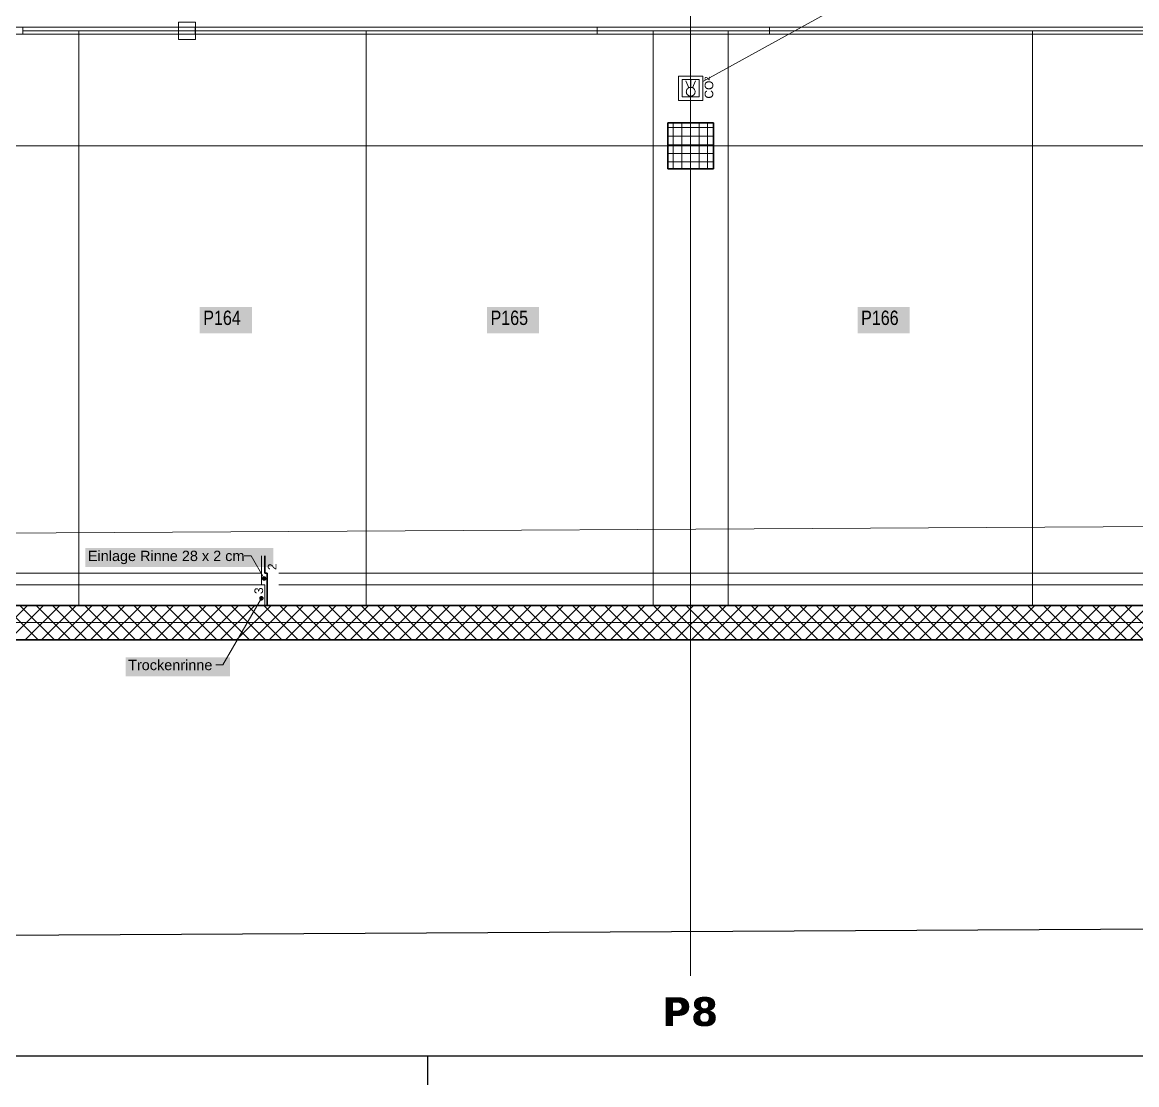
# Model space of a CAD drawing. Extents: x -1132 to 613, y -179 to 712.
# Drawn here: x -927.9 to -733.9, y -179.5 to 5.4 of the extents above; entities that cross this region are included whole.
import ezdxf
from ezdxf.lldxf.tags import DXFTag

# ---------------------------------------------------------------- set-up
doc = ezdxf.new("R2010")
doc.units = 0
doc.layers.get('0').update_dxf_attribs({"lineweight": 13})
for name, color, linetype, lineweight, true_color in [('A-DETL-____-OTLN', 5, 'Continuous', 9, 0x0000ff), ('C-PROP-LINE-OTLN', 7, '_Grundgrenze_', 25, 0x800000), ('EL01_WAN_CO-Anlage', 7, 'Continuous', 13, 0x993300), ('EL01_WAN_Leitung_HLKS', 5, 'Continuous', 13, 0x0000ff), ('EL01_WAN_Leuchten', 7, 'Continuous', 13, 0x0080ff), ('EL01_WAN_Licht', 7, 'Continuous', 13, 0x0080ff), ('S-GRID-____-IDEN', 7, 'Continuous', 9, 0x5555aa)]:
    doc.layers.add(name, color=color, linetype=linetype, lineweight=lineweight, true_color=true_color)
for name, color, linetype, lineweight in [('A-FLOR-____-OTLN', 7, 'Continuous', 9), ('A-WALL-____-MCUT', 7, 'Continuous', 35), ('A-WALL-____-PATT', 7, 'Continuous', 35), ('C-PRKG-____-IDEN', 7, 'Continuous', 5), ('C-PRKG-____-OTLN', 7, 'Continuous', 9), ('S-COLS-____-MCUT', 7, 'Continuous', 35), ('S-COLS-____-OTLN', 7, 'Continuous', 9), ('S-GRID-____-OTLN', 7, 'Continuous', 5), ('Text', 7, 'Continuous', 5)]:
    doc.layers.add(name, color=color, linetype=linetype, lineweight=lineweight)
doc.styles.get("Standard").update_dxf_attribs({"font": 'arial.ttf'})
tags = doc.linetypes.add('_Grundgrenze_', pattern=[0.45, 0.2, -0.05, 0.05, -0.05, 0.05, -0.05]).pattern_tags.tags
tags[14:15] = [DXFTag(74, 4), DXFTag(75, 0), DXFTag(340, '0'), DXFTag(46, 1.0), DXFTag(50, 0.0), DXFTag(44, 0.0), DXFTag(45, 0.0)]
tags[12:13] = [DXFTag(74, 4), DXFTag(75, 0), DXFTag(340, '0'), DXFTag(46, 1.0), DXFTag(50, 0.0), DXFTag(44, 0.0), DXFTag(45, 0.0)]
tags[10:11] = [DXFTag(74, 4), DXFTag(75, 0), DXFTag(340, '0'), DXFTag(46, 1.0), DXFTag(50, 0.0), DXFTag(44, 0.0), DXFTag(45, 0.0)]
tags[8:9] = [DXFTag(74, 4), DXFTag(75, 0), DXFTag(340, '0'), DXFTag(46, 1.0), DXFTag(50, 0.0), DXFTag(44, 0.0), DXFTag(45, 0.0)]
tags[6:7] = [DXFTag(74, 4), DXFTag(75, 0), DXFTag(340, '0'), DXFTag(46, 1.0), DXFTag(50, 0.0), DXFTag(44, 0.0), DXFTag(45, 0.0)]
tags[4:5] = [DXFTag(74, 4), DXFTag(75, 0), DXFTag(340, '0'), DXFTag(46, 1.0), DXFTag(50, 0.0), DXFTag(44, 0.0), DXFTag(45, 0.0)]
tags = doc.linetypes.add('_Rasterlinie_', pattern=[0.375, 0.2, -0.05, 0.075, -0.05]).pattern_tags.tags
tags[10:11] = [DXFTag(74, 4), DXFTag(75, 0), DXFTag(340, '0'), DXFTag(46, 1.0), DXFTag(50, 0.0), DXFTag(44, 0.0), DXFTag(45, 0.0)]
tags[8:9] = [DXFTag(74, 4), DXFTag(75, 0), DXFTag(340, '0'), DXFTag(46, 1.0), DXFTag(50, 0.0), DXFTag(44, 0.0), DXFTag(45, 0.0)]
tags[6:7] = [DXFTag(74, 4), DXFTag(75, 0), DXFTag(340, '0'), DXFTag(46, 1.0), DXFTag(50, 0.0), DXFTag(44, 0.0), DXFTag(45, 0.0)]
tags[4:5] = [DXFTag(74, 4), DXFTag(75, 0), DXFTag(340, '0'), DXFTag(46, 1.0), DXFTag(50, 0.0), DXFTag(44, 0.0), DXFTag(45, 0.0)]
tags = doc.linetypes.add('_Strichliert - Fein_', pattern=[0.15, 0.1, -0.05]).pattern_tags.tags
tags[6:7] = [DXFTag(74, 4), DXFTag(75, 0), DXFTag(340, '0'), DXFTag(46, 1.0), DXFTag(50, 0.0), DXFTag(44, 0.0), DXFTag(45, 0.0)]
tags[4:5] = [DXFTag(74, 4), DXFTag(75, 0), DXFTag(340, '0'), DXFTag(46, 1.0), DXFTag(50, 0.0), DXFTag(44, 0.0), DXFTag(45, 0.0)]
tags = doc.linetypes.add('Gestrichelt', pattern=[0.1, 0.05, -0.05]).pattern_tags.tags
tags[6:7] = [DXFTag(74, 4), DXFTag(75, 0), DXFTag(340, '0'), DXFTag(46, 1.0), DXFTag(50, 0.0), DXFTag(44, 0.0), DXFTag(45, 0.0)]
tags[4:5] = [DXFTag(74, 4), DXFTag(75, 0), DXFTag(340, '0'), DXFTag(46, 1.0), DXFTag(50, 0.0), DXFTag(44, 0.0), DXFTag(45, 0.0)]

# ---------------------------------------------------------------- blocks, each defined once
blk = doc.blocks.new('Referenz-A0UJ359BXE', base_point=(-1140.16, -173.77))
at = {"layer": 'A-DETL-____-OTLN', "color": 0, "linetype": '_Strichliert - Fein_', "ltscale": 0.13}
blk.add_line((-994.71, -83.8), (174.71, -77.24), dxfattribs=at)
at = {"layer": 'A-DETL-____-OTLN', "color": 0, "linetype": 'Continuous', "ltscale": 0.13}
for p, q in [((-886.29, -87.44), (-886.29, -92.45)), ((-886.29, -92.45), (-885.69, -92.45)), ((-885.69, -92.45), (-885.69, -96.04))]:
    blk.add_line(p, q, dxfattribs=at)
at = {"layer": 'A-DETL-____-OTLN', "color": 0, "linetype": 'Continuous', "lineweight": 35, "ltscale": 0.35}
for p, q in [((-885.69, -87.44), (-885.69, -90.44)), ((-885.69, -90.44), (-885.29, -90.44)), ((-885.29, -90.44), (-885.29, -96.04)), ((-885.69, -96.04), (-883.29, -96.04))]:
    blk.add_line(p, q, dxfattribs=at)
at = {"layer": 'A-DETL-____-OTLN', "color": 0, "linetype": 'Gestrichelt', "ltscale": 0.13}
for p, q in [((-886.29, -90.44), (-1023.41, -90.44)), ((166.91, -90.44), (-883.29, -90.44))]:
    blk.add_line(p, q, dxfattribs=at)
at = {"layer": 'A-FLOR-____-OTLN', "color": 0, "linetype": 'Continuous', "ltscale": 0.13}
for p, q in [((-1022.85, -92.45), (-886.29, -92.45)), ((-883.29, -92.45), (54.91, -92.45))]:
    blk.add_line(p, q, dxfattribs=at)
at = {"layer": 'A-WALL-____-MCUT', "color": 0, "linetype": 'Continuous', "ltscale": 0.35}
for p, q in [((-885.69, -96.04), (-1022.85, -96.04)), ((166.91, -96.04), (-883.29, -96.04)), ((-1028.29, -102.04), (174.71, -102.04))]:
    blk.add_line(p, q, dxfattribs=at)
at = {"layer": 'A-WALL-____-PATT', "color": 0, "linetype": 'Continuous', "lineweight": 9, "ltscale": 0.13}
for p, q in [((-933.05, -102.04), (-927.05, -96.04)), ((-925.17, -102.04), (-931.17, -96.04)), ((-930.23, -102.04), (-924.23, -96.04)), ((-922.34, -102.04), (-928.34, -96.04)), ((-927.4, -102.04), (-921.4, -96.04)), ((-919.51, -102.04), (-925.51, -96.04)), ((-924.57, -102.04), (-918.57, -96.04)), ((-916.68, -102.04), (-922.68, -96.04)), ((-921.74, -102.04), (-915.74, -96.04)), ((-913.85, -102.04), (-919.85, -96.04)), ((-918.91, -102.04), (-912.91, -96.04)), ((-911.02, -102.04), (-917.02, -96.04)), ((-916.08, -102.04), (-910.08, -96.04)), ((-908.2, -102.04), (-914.2, -96.04)), ((-913.25, -102.04), (-907.25, -96.04)), ((-905.37, -102.04), (-911.37, -96.04)), ((-910.43, -102.04), (-904.43, -96.04)), ((-902.54, -102.04), (-908.54, -96.04)), ((-907.6, -102.04), (-901.6, -96.04)), ((-899.71, -102.04), (-905.71, -96.04)), ((-904.77, -102.04), (-898.77, -96.04)), ((-896.88, -102.04), (-902.88, -96.04)), ((-901.94, -102.04), (-895.94, -96.04)), ((-894.05, -102.04), (-900.05, -96.04)), ((-899.11, -102.04), (-893.11, -96.04)), ((-891.22, -102.04), (-897.22, -96.04)), ((-896.28, -102.04), (-890.28, -96.04)), ((-888.4, -102.04), (-894.4, -96.04)), ((-893.46, -102.04), (-887.46, -96.04)), ((-885.57, -102.04), (-891.57, -96.04)), ((-890.63, -102.04), (-884.63, -96.04)), ((-882.74, -102.04), (-888.74, -96.04)), ((-887.8, -102.04), (-881.8, -96.04)), ((-879.91, -102.04), (-885.91, -96.04)), ((-884.97, -102.04), (-878.97, -96.04)), ((-877.08, -102.04), (-883.08, -96.04)), ((-882.14, -102.04), (-876.14, -96.04)), ((-874.25, -102.04), (-880.25, -96.04)), ((-879.31, -102.04), (-873.31, -96.04)), ((-871.43, -102.04), (-877.43, -96.04)), ((-876.48, -102.04), (-870.48, -96.04)), ((-868.6, -102.04), (-874.6, -96.04)), ((-873.66, -102.04), (-867.66, -96.04)), ((-865.77, -102.04), (-871.77, -96.04)), ((-870.83, -102.04), (-864.83, -96.04)), ((-862.94, -102.04), (-868.94, -96.04)), ((-868, -102.04), (-862, -96.04)), ((-860.11, -102.04), (-866.11, -96.04)), ((-865.17, -102.04), (-859.17, -96.04)), ((-857.28, -102.04), (-863.28, -96.04)), ((-862.34, -102.04), (-856.34, -96.04)), ((-854.46, -102.04), (-860.46, -96.04)), ((-859.51, -102.04), (-853.51, -96.04)), ((-851.63, -102.04), (-857.63, -96.04)), ((-856.69, -102.04), (-850.69, -96.04)), ((-848.8, -102.04), (-854.8, -96.04)), ((-853.86, -102.04), (-847.86, -96.04)), ((-845.97, -102.04), (-851.97, -96.04)), ((-851.03, -102.04), (-845.03, -96.04)), ((-843.14, -102.04), (-849.14, -96.04)), ((-848.2, -102.04), (-842.2, -96.04)), ((-840.31, -102.04), (-846.31, -96.04)), ((-845.37, -102.04), (-839.37, -96.04)), ((-837.48, -102.04), (-843.48, -96.04)), ((-842.54, -102.04), (-836.54, -96.04)), ((-834.66, -102.04), (-840.66, -96.04)), ((-839.72, -102.04), (-833.72, -96.04)), ((-831.83, -102.04), (-837.83, -96.04)), ((-836.89, -102.04), (-830.89, -96.04)), ((-829, -102.04), (-835, -96.04)), ((-834.06, -102.04), (-828.06, -96.04)), ((-826.17, -102.04), (-832.17, -96.04)), ((-831.23, -102.04), (-825.23, -96.04)), ((-823.34, -102.04), (-829.34, -96.04)), ((-828.4, -102.04), (-822.4, -96.04)), ((-820.51, -102.04), (-826.51, -96.04)), ((-825.57, -102.04), (-819.57, -96.04)), ((-817.69, -102.04), (-823.69, -96.04)), ((-822.74, -102.04), (-816.74, -96.04)), ((-814.86, -102.04), (-820.86, -96.04)), ((-819.92, -102.04), (-813.92, -96.04)), ((-812.03, -102.04), (-818.03, -96.04)), ((-817.09, -102.04), (-811.09, -96.04)), ((-809.2, -102.04), (-815.2, -96.04)), ((-814.26, -102.04), (-808.26, -96.04)), ((-806.37, -102.04), (-812.37, -96.04)), ((-811.43, -102.04), (-805.43, -96.04)), ((-803.54, -102.04), (-809.54, -96.04)), ((-808.6, -102.04), (-802.6, -96.04)), ((-800.71, -102.04), (-806.71, -96.04)), ((-805.77, -102.04), (-799.77, -96.04)), ((-797.89, -102.04), (-803.89, -96.04)), ((-802.95, -102.04), (-796.95, -96.04)), ((-795.06, -102.04), (-801.06, -96.04)), ((-800.12, -102.04), (-794.12, -96.04)), ((-792.23, -102.04), (-798.23, -96.04)), ((-797.29, -102.04), (-791.29, -96.04)), ((-789.4, -102.04), (-795.4, -96.04)), ((-794.46, -102.04), (-788.46, -96.04)), ((-786.57, -102.04), (-792.57, -96.04)), ((-791.63, -102.04), (-785.63, -96.04)), ((-783.74, -102.04), (-789.74, -96.04)), ((-788.8, -102.04), (-782.8, -96.04)), ((-780.92, -102.04), (-786.92, -96.04)), ((-785.98, -102.04), (-779.98, -96.04)), ((-778.09, -102.04), (-784.09, -96.04)), ((-783.15, -102.04), (-777.15, -96.04)), ((-775.26, -102.04), (-781.26, -96.04)), ((-780.32, -102.04), (-774.32, -96.04)), ((-772.43, -102.04), (-778.43, -96.04)), ((-777.49, -102.04), (-771.49, -96.04)), ((-769.6, -102.04), (-775.6, -96.04)), ((-774.66, -102.04), (-768.66, -96.04)), ((-766.77, -102.04), (-772.77, -96.04)), ((-771.83, -102.04), (-765.83, -96.04)), ((-763.95, -102.04), (-769.95, -96.04)), ((-769, -102.04), (-763, -96.04)), ((-761.12, -102.04), (-767.12, -96.04)), ((-766.18, -102.04), (-760.18, -96.04)), ((-758.29, -102.04), (-764.29, -96.04)), ((-763.35, -102.04), (-757.35, -96.04)), ((-755.46, -102.04), (-761.46, -96.04)), ((-760.52, -102.04), (-754.52, -96.04)), ((-752.63, -102.04), (-758.63, -96.04)), ((-757.69, -102.04), (-751.69, -96.04)), ((-749.8, -102.04), (-755.8, -96.04)), ((-754.86, -102.04), (-748.86, -96.04)), ((-746.97, -102.04), (-752.97, -96.04)), ((-752.03, -102.04), (-746.03, -96.04)), ((-744.15, -102.04), (-750.15, -96.04)), ((-749.21, -102.04), (-743.21, -96.04)), ((-741.32, -102.04), (-747.32, -96.04)), ((-746.38, -102.04), (-740.38, -96.04)), ((-738.49, -102.04), (-744.49, -96.04)), ((-743.55, -102.04), (-737.55, -96.04)), ((-735.66, -102.04), (-741.66, -96.04)), ((-740.72, -102.04), (-734.72, -96.04)), ((-732.83, -102.04), (-738.83, -96.04)), ((-737.89, -102.04), (-731.89, -96.04)), ((-730, -102.04), (-736, -96.04)), ((-735.06, -102.04), (-729.06, -96.04))]:
    blk.add_line(p, q, dxfattribs=at)
at = {"layer": 'C-PRKG-____-IDEN', "color": 7, "linetype": 'Continuous', "ltscale": 0.13, "true_color": 0xffffff}
for points in [[(-897.04, -48.71), (-887.97, -48.71), (-897.04, -44.11)], [(-887.97, -48.71), (-897.04, -44.11), (-887.97, -44.11)], [(-847.04, -48.71), (-837.97, -48.71), (-847.04, -44.11)], [(-837.97, -48.71), (-847.04, -44.11), (-837.97, -44.11)], [(-782.54, -48.71), (-773.47, -48.71), (-782.54, -44.11)], [(-773.47, -48.71), (-782.54, -44.11), (-773.47, -44.11)]]:
    blk.add_solid(points, dxfattribs=at)
at = {"layer": 'C-PRKG-____-OTLN', "color": 0, "linetype": 'Continuous', "ltscale": 0.13}
for p, q in [((-868.09, 3.94), (-918.09, 3.94)), ((-918.09, -96.04), (-918.09, 3.94)), ((-868.09, 3.94), (-918.09, 3.94)), ((-918.09, 3.94), (-918.09, -96.04)), ((-918.09, -96.04), (-918.09, 3.94)), ((-918.09, 3.94), (-868.09, 3.94)), ((-918.09, 3.94), (-918.09, 3.94)), ((-818.09, 3.94), (-868.09, 3.94)), ((-868.09, -96.04), (-868.09, 3.94)), ((-818.09, 3.94), (-868.09, 3.94)), ((-868.09, 3.94), (-868.09, -96.04)), ((-868.09, -96.04), (-868.09, 3.94)), ((-868.09, 3.94), (-818.09, 3.94)), ((-868.09, 3.94), (-868.09, 3.94)), ((-868.09, -96.04), (-868.09, 3.94)), ((-868.09, -96.04), (-868.09, 3.94)), ((-868.09, 3.94), (-868.09, -96.04)), ((-868.09, 3.94), (-868.09, 3.94)), ((-818.09, -96.04), (-818.09, 3.94)), ((-818.09, -96.04), (-818.09, 3.94)), ((-818.09, 3.94), (-818.09, -96.04)), ((-818.09, 3.94), (-818.09, 3.94)), ((-752.09, 3.94), (-805.09, 3.94)), ((-805.09, -96.04), (-805.09, 3.94)), ((-752.09, 3.94), (-805.09, 3.94)), ((-805.09, 3.94), (-805.09, -96.04)), ((-805.09, -96.04), (-805.09, 3.94)), ((-805.09, 3.94), (-752.09, 3.94)), ((-805.09, 3.94), (-805.09, 3.94)), ((-699.09, 3.94), (-752.09, 3.94)), ((-752.09, -96.04), (-752.09, 3.94)), ((-699.09, 3.94), (-752.09, 3.94)), ((-752.09, 3.94), (-752.09, -96.04)), ((-752.09, -96.04), (-752.09, 3.94)), ((-752.09, 3.94), (-699.09, 3.94)), ((-752.09, 3.94), (-752.09, 3.94)), ((-752.09, -96.04), (-752.09, 3.94)), ((-752.09, -96.04), (-752.09, 3.94)), ((-752.09, 3.94), (-752.09, -96.04)), ((-752.09, 3.94), (-752.09, 3.94)), ((-805.09, -96.04), (-805.09, -96.04)), ((-752.09, -96.04), (-752.09, -96.04)), ((-752.09, -96.04), (-752.09, -96.04))]:
    blk.add_line(p, q, dxfattribs=at)
at = {"layer": 'C-PROP-LINE-OTLN', "color": 0, "linetype": '_Grundgrenze_', "lineweight": -2, "ltscale": 0.25}
blk.add_line((-1058.05, -154.16), (174.71, -147.24), dxfattribs=at)
at = {"layer": 'S-COLS-____-MCUT', "color": 0, "linetype": 'Continuous', "ltscale": 0.35}
for p, q in [((-807.59, -12.04), (-815.59, -12.04)), ((-815.59, -12.04), (-815.59, -20.04)), ((-807.59, -20.04), (-807.59, -12.04)), ((-815.59, -20.04), (-807.59, -20.04))]:
    blk.add_line(p, q, dxfattribs=at)
at = {"layer": 'S-COLS-____-OTLN', "color": 0, "linetype": 'Continuous', "ltscale": 0.13}
for p, q in [((-815.59, -12.87), (-807.59, -12.87)), ((-814.63, -20.04), (-814.63, -12.04)), ((-813.13, -20.04), (-813.13, -12.04)), ((-811.63, -20.04), (-811.63, -12.04)), ((-810.13, -20.04), (-810.13, -12.04)), ((-808.63, -20.04), (-808.63, -12.04)), ((-815.59, -14.37), (-807.59, -14.37)), ((-815.59, -15.87), (-807.59, -15.87)), ((-815.59, -17.37), (-807.59, -17.37)), ((-815.59, -18.87), (-807.59, -18.87))]:
    blk.add_line(p, q, dxfattribs=at)
at = {"layer": 'S-GRID-____-OTLN', "color": 0, "linetype": '_Rasterlinie_', "ltscale": 0.13}
for p, q in [((-811.59, -160.53), (-811.59, 15.25)), ((-1093.73, -16.04), (174.71, -16.04)), ((-1093.73, -99.04), (174.71, -99.04))]:
    blk.add_line(p, q, dxfattribs=at)
at = {"layer": 'Text', "color": 0, "linetype": 'Continuous', "ltscale": 0.13}
for p, q in [((-888.72, -87.43), (-889.28, -87.43)), ((-888.1, -87.43), (-888.72, -87.43)), ((-885.83, -91.37), (-888.1, -87.43)), ((-886.04, -91.16), (-886.06, -91.19)), ((-886.01, -91.14), (-886.04, -91.16)), ((-885.98, -91.11), (-886.01, -91.14)), ((-885.94, -91.1), (-885.98, -91.11)), ((-885.9, -91.09), (-885.94, -91.1)), ((-885.87, -91.08), (-885.9, -91.09)), ((-885.83, -91.07), (-885.87, -91.08)), ((-885.79, -91.08), (-885.83, -91.07)), ((-885.75, -91.09), (-885.79, -91.08)), ((-885.71, -91.1), (-885.75, -91.09)), ((-885.68, -91.11), (-885.71, -91.1)), ((-885.64, -91.14), (-885.68, -91.11)), ((-885.61, -91.16), (-885.64, -91.14)), ((-885.59, -91.19), (-885.61, -91.16)), ((-886.12, -91.34), (-886.13, -91.37)), ((-886.13, -91.37), (-886.12, -91.41)), ((-886.1, -91.26), (-886.12, -91.3)), ((-886.12, -91.3), (-886.12, -91.34)), ((-886.12, -91.41), (-886.12, -91.45)), ((-886.12, -91.45), (-886.1, -91.49)), ((-886.09, -91.22), (-886.1, -91.26)), ((-886.1, -91.49), (-886.09, -91.52)), ((-886.06, -91.19), (-886.09, -91.22)), ((-886.09, -91.52), (-886.06, -91.56)), ((-886.06, -91.56), (-886.04, -91.59)), ((-886.04, -91.59), (-886.01, -91.61)), ((-886.01, -91.61), (-885.98, -91.63)), ((-885.98, -91.63), (-885.94, -91.65)), ((-885.94, -91.65), (-885.9, -91.66)), ((-885.9, -91.66), (-885.87, -91.67)), ((-885.87, -91.67), (-885.83, -91.67)), ((-885.83, -91.67), (-885.79, -91.67)), ((-885.79, -91.67), (-885.75, -91.66)), ((-885.75, -91.66), (-885.71, -91.65)), ((-885.71, -91.65), (-885.68, -91.63)), ((-885.68, -91.63), (-885.64, -91.61)), ((-885.64, -91.61), (-885.61, -91.59)), ((-885.61, -91.59), (-885.59, -91.56)), ((-885.57, -91.22), (-885.59, -91.19)), ((-885.59, -91.56), (-885.57, -91.52)), ((-885.55, -91.26), (-885.57, -91.22)), ((-885.57, -91.52), (-885.55, -91.49)), ((-885.54, -91.3), (-885.55, -91.26)), ((-885.55, -91.49), (-885.54, -91.45)), ((-885.53, -91.34), (-885.54, -91.3)), ((-885.54, -91.45), (-885.53, -91.41)), ((-885.53, -91.37), (-885.53, -91.34)), ((-885.53, -91.41), (-885.53, -91.37)), ((-886.31, -94.81), (-893.03, -106.42)), ((-886.6, -94.73), (-886.61, -94.77)), ((-886.61, -94.77), (-886.61, -94.81)), ((-886.61, -94.81), (-886.61, -94.85)), ((-886.61, -94.85), (-886.6, -94.89)), ((-886.59, -94.69), (-886.6, -94.73)), ((-886.6, -94.89), (-886.59, -94.92)), ((-886.57, -94.66), (-886.59, -94.69)), ((-886.59, -94.92), (-886.57, -94.96)), ((-886.55, -94.63), (-886.57, -94.66)), ((-886.57, -94.96), (-886.55, -94.99)), ((-886.52, -94.6), (-886.55, -94.63)), ((-886.55, -94.99), (-886.52, -95.02)), ((-886.49, -94.57), (-886.52, -94.6)), ((-886.52, -95.02), (-886.49, -95.05)), ((-886.46, -94.55), (-886.49, -94.57)), ((-886.49, -95.05), (-886.46, -95.07)), ((-886.43, -94.53), (-886.46, -94.55)), ((-886.39, -94.52), (-886.43, -94.53)), ((-886.35, -94.51), (-886.39, -94.52)), ((-886.31, -94.51), (-886.35, -94.51)), ((-886.27, -94.51), (-886.31, -94.51)), ((-886.23, -94.52), (-886.27, -94.51)), ((-886.2, -94.53), (-886.23, -94.52)), ((-886.16, -94.55), (-886.2, -94.53)), ((-886.13, -94.57), (-886.16, -94.55)), ((-886.16, -95.07), (-886.13, -95.05)), ((-886.1, -94.6), (-886.13, -94.57)), ((-886.13, -95.05), (-886.1, -95.02)), ((-886.07, -94.63), (-886.1, -94.6)), ((-886.1, -95.02), (-886.07, -94.99)), ((-886.05, -94.66), (-886.07, -94.63)), ((-886.07, -94.99), (-886.05, -94.96)), ((-886.03, -94.69), (-886.05, -94.66)), ((-886.05, -94.96), (-886.03, -94.92)), ((-886.02, -94.73), (-886.03, -94.69)), ((-886.03, -94.92), (-886.02, -94.89)), ((-886.01, -94.77), (-886.02, -94.73)), ((-886.02, -94.89), (-886.01, -94.85)), ((-886.01, -94.81), (-886.01, -94.77)), ((-886.01, -94.85), (-886.01, -94.81)), ((-886.46, -95.07), (-886.43, -95.09)), ((-886.43, -95.09), (-886.39, -95.1)), ((-886.39, -95.1), (-886.35, -95.11)), ((-886.35, -95.11), (-886.31, -95.11)), ((-886.31, -95.11), (-886.27, -95.11)), ((-886.27, -95.11), (-886.23, -95.1)), ((-886.23, -95.1), (-886.2, -95.09)), ((-886.2, -95.09), (-886.16, -95.07)), ((-893.03, -106.42), (-894.25, -106.42))]:
    blk.add_line(p, q, dxfattribs=at)
at = {"layer": 'Text', "color": 7, "linetype": 'Continuous', "ltscale": 0.13, "true_color": 0xffffff}
for points in [[(-884.23, -89.39), (-916.96, -89.39), (-884.23, -86.08)], [(-916.96, -89.39), (-884.23, -86.08), (-916.96, -86.08)], [(-884.23, -86.08), (-916.96, -86.08), (-884.23, -86.08)], [(-916.96, -89.39), (-884.23, -89.39), (-916.96, -89.39)], [(-891.75, -108.38), (-909.96, -108.38), (-891.75, -105.07)], [(-909.96, -108.38), (-891.75, -105.07), (-909.96, -105.07)], [(-891.75, -105.07), (-909.96, -105.07), (-891.75, -105.07)], [(-909.96, -108.38), (-891.75, -108.38), (-909.96, -108.38)]]:
    blk.add_solid(points, dxfattribs=at)
at = {"layer": 'Text', "color": 0, "linetype": 'Continuous', "ltscale": 0.13}
for points in [[(-886.04, -91.2), (-886.07, -91.2), (-886.04, -91.16)], [(-886, -91.16), (-886.04, -91.16), (-886, -91.13)], [(-886, -91.59), (-886.04, -91.59), (-886.04, -91.16)], [(-886, -91.62), (-886, -91.16), (-886.04, -91.16)], [(-885.96, -91.13), (-886, -91.13), (-885.96, -91.11)], [(-885.96, -91.62), (-886, -91.62), (-886, -91.13)], [(-885.96, -91.64), (-885.96, -91.13), (-886, -91.13)], [(-885.92, -91.11), (-885.96, -91.11), (-885.92, -91.09)], [(-885.92, -91.64), (-885.96, -91.64), (-885.96, -91.11)], [(-885.92, -91.66), (-885.92, -91.11), (-885.96, -91.11)], [(-885.87, -91.09), (-885.92, -91.09), (-885.87, -91.08)], [(-885.87, -91.66), (-885.92, -91.66), (-885.92, -91.09)], [(-885.87, -91.67), (-885.87, -91.09), (-885.92, -91.09)], [(-885.83, -91.08), (-885.87, -91.08), (-885.83, -91.07)], [(-885.83, -91.67), (-885.87, -91.67), (-885.87, -91.08)], [(-885.83, -91.67), (-885.83, -91.08), (-885.87, -91.08)], [(-885.78, -91.67), (-885.83, -91.67), (-885.83, -91.07)], [(-885.78, -91.08), (-885.83, -91.08), (-885.83, -91.07)], [(-885.78, -91.67), (-885.78, -91.08), (-885.83, -91.08)], [(-885.73, -91.66), (-885.78, -91.66), (-885.78, -91.08)], [(-885.73, -91.09), (-885.78, -91.09), (-885.78, -91.08)], [(-885.73, -91.66), (-885.73, -91.09), (-885.78, -91.09)], [(-885.69, -91.64), (-885.73, -91.64), (-885.73, -91.09)], [(-885.69, -91.11), (-885.73, -91.11), (-885.73, -91.09)], [(-885.69, -91.64), (-885.69, -91.11), (-885.73, -91.11)], [(-885.65, -91.62), (-885.69, -91.62), (-885.69, -91.11)], [(-885.65, -91.13), (-885.69, -91.13), (-885.69, -91.11)], [(-885.65, -91.62), (-885.65, -91.13), (-885.69, -91.13)], [(-885.61, -91.59), (-885.65, -91.59), (-885.65, -91.13)], [(-885.61, -91.16), (-885.65, -91.16), (-885.65, -91.13)], [(-885.61, -91.59), (-885.61, -91.16), (-885.65, -91.16)], [(-885.58, -91.55), (-885.61, -91.55), (-885.61, -91.16)], [(-885.58, -91.2), (-885.61, -91.2), (-885.61, -91.16)], [(-886.12, -91.37), (-886.13, -91.37), (-886.12, -91.33)], [(-886.12, -91.42), (-886.12, -91.37), (-886.13, -91.37)], [(-886.11, -91.33), (-886.12, -91.33), (-886.11, -91.28)], [(-886.11, -91.42), (-886.12, -91.42), (-886.12, -91.33)], [(-886.11, -91.47), (-886.11, -91.33), (-886.12, -91.33)], [(-886.11, -91.47), (-886.11, -91.42), (-886.12, -91.42)], [(-886.09, -91.28), (-886.11, -91.28), (-886.09, -91.24)], [(-886.1, -91.47), (-886.11, -91.47), (-886.11, -91.28)], [(-886.09, -91.51), (-886.09, -91.28), (-886.11, -91.28)], [(-886.09, -91.51), (-886.1, -91.47), (-886.11, -91.47)], [(-886.07, -91.24), (-886.09, -91.24), (-886.07, -91.2)], [(-886.07, -91.51), (-886.09, -91.51), (-886.09, -91.24)], [(-886.07, -91.55), (-886.07, -91.24), (-886.09, -91.24)], [(-886.07, -91.55), (-886.07, -91.51), (-886.09, -91.51)], [(-886.04, -91.55), (-886.07, -91.55), (-886.07, -91.2)], [(-886.04, -91.59), (-886.04, -91.2), (-886.07, -91.2)], [(-886.04, -91.59), (-886.04, -91.55), (-886.07, -91.55)], [(-886, -91.62), (-886, -91.59), (-886.04, -91.59)], [(-885.96, -91.64), (-885.96, -91.62), (-886, -91.62)], [(-885.92, -91.66), (-885.92, -91.64), (-885.96, -91.64)], [(-885.87, -91.67), (-885.87, -91.66), (-885.92, -91.66)], [(-885.83, -91.67), (-885.83, -91.67), (-885.87, -91.67)], [(-885.83, -91.67), (-885.78, -91.67), (-885.83, -91.67)], [(-885.78, -91.67), (-885.73, -91.66), (-885.78, -91.66)], [(-885.73, -91.66), (-885.69, -91.64), (-885.73, -91.64)], [(-885.69, -91.64), (-885.65, -91.62), (-885.69, -91.62)], [(-885.65, -91.62), (-885.61, -91.59), (-885.65, -91.59)], [(-885.58, -91.55), (-885.58, -91.2), (-885.61, -91.2)], [(-885.61, -91.59), (-885.58, -91.55), (-885.61, -91.55)], [(-885.56, -91.51), (-885.58, -91.51), (-885.58, -91.2)], [(-885.56, -91.24), (-885.58, -91.24), (-885.58, -91.2)], [(-885.56, -91.51), (-885.56, -91.24), (-885.58, -91.24)], [(-885.58, -91.55), (-885.56, -91.51), (-885.58, -91.51)], [(-885.54, -91.47), (-885.56, -91.47), (-885.56, -91.24)], [(-885.54, -91.28), (-885.56, -91.28), (-885.56, -91.24)], [(-885.54, -91.47), (-885.54, -91.28), (-885.56, -91.28)], [(-885.56, -91.51), (-885.54, -91.47), (-885.56, -91.47)], [(-885.53, -91.42), (-885.54, -91.42), (-885.54, -91.28)], [(-885.53, -91.33), (-885.54, -91.33), (-885.54, -91.28)], [(-885.53, -91.42), (-885.53, -91.33), (-885.54, -91.33)], [(-885.54, -91.47), (-885.53, -91.42), (-885.54, -91.42)], [(-885.53, -91.37), (-885.53, -91.37), (-885.53, -91.33)], [(-885.53, -91.42), (-885.53, -91.37), (-885.53, -91.37)], [(-886.6, -94.76), (-886.61, -94.76), (-886.6, -94.72)], [(-886.61, -94.81), (-886.61, -94.81), (-886.61, -94.76)], [(-886.6, -94.86), (-886.61, -94.86), (-886.61, -94.76)], [(-886.6, -94.9), (-886.6, -94.76), (-886.61, -94.76)], [(-886.61, -94.86), (-886.61, -94.81), (-886.61, -94.81)], [(-886.6, -94.9), (-886.6, -94.86), (-886.61, -94.86)], [(-886.58, -94.72), (-886.6, -94.72), (-886.58, -94.67)], [(-886.58, -94.9), (-886.6, -94.9), (-886.6, -94.72)], [(-886.58, -94.94), (-886.58, -94.72), (-886.6, -94.72)], [(-886.58, -94.94), (-886.58, -94.9), (-886.6, -94.9)], [(-886.55, -94.67), (-886.58, -94.67), (-886.55, -94.63)], [(-886.56, -94.94), (-886.58, -94.94), (-886.58, -94.67)], [(-886.55, -94.98), (-886.55, -94.67), (-886.58, -94.67)], [(-886.55, -94.98), (-886.56, -94.94), (-886.58, -94.94)], [(-886.52, -94.63), (-886.55, -94.63), (-886.52, -94.6)], [(-886.53, -94.98), (-886.55, -94.98), (-886.55, -94.63)], [(-886.52, -95.02), (-886.52, -94.63), (-886.55, -94.63)], [(-886.52, -95.02), (-886.53, -94.98), (-886.55, -94.98)], [(-886.49, -94.6), (-886.52, -94.6), (-886.49, -94.57)], [(-886.49, -95.02), (-886.52, -95.02), (-886.52, -94.6)], [(-886.49, -95.05), (-886.49, -94.6), (-886.52, -94.6)], [(-886.49, -95.05), (-886.49, -95.02), (-886.52, -95.02)], [(-886.45, -94.57), (-886.49, -94.57), (-886.45, -94.54)], [(-886.45, -95.05), (-886.49, -95.05), (-886.49, -94.57)], [(-886.45, -95.08), (-886.45, -94.57), (-886.49, -94.57)], [(-886.4, -94.54), (-886.45, -94.54), (-886.4, -94.52)], [(-886.41, -95.08), (-886.45, -95.08), (-886.45, -94.54)], [(-886.4, -95.09), (-886.4, -94.54), (-886.45, -94.54)], [(-886.36, -94.52), (-886.4, -94.52), (-886.36, -94.51)], [(-886.36, -95.09), (-886.4, -95.09), (-886.4, -94.52)], [(-886.36, -95.1), (-886.36, -94.52), (-886.4, -94.52)], [(-886.31, -95.1), (-886.36, -95.1), (-886.36, -94.51)], [(-886.31, -95.11), (-886.31, -94.51), (-886.36, -94.51)], [(-886.31, -94.51), (-886.36, -94.51), (-886.31, -94.51)], [(-886.27, -95.1), (-886.31, -95.1), (-886.31, -94.51)], [(-886.27, -95.1), (-886.27, -94.51), (-886.31, -94.51)], [(-886.27, -94.51), (-886.31, -94.51), (-886.31, -94.51)], [(-886.22, -95.09), (-886.27, -95.09), (-886.27, -94.51)], [(-886.22, -94.52), (-886.26, -94.52), (-886.27, -94.51)], [(-886.22, -95.09), (-886.22, -94.52), (-886.26, -94.52)], [(-886.18, -95.08), (-886.22, -95.08), (-886.22, -94.52)], [(-886.18, -94.54), (-886.22, -94.54), (-886.22, -94.52)], [(-886.18, -95.08), (-886.18, -94.54), (-886.22, -94.54)], [(-886.14, -95.05), (-886.18, -95.05), (-886.18, -94.54)], [(-886.14, -94.57), (-886.17, -94.57), (-886.18, -94.54)], [(-886.14, -95.05), (-886.14, -94.57), (-886.17, -94.57)], [(-886.1, -95.02), (-886.14, -95.02), (-886.14, -94.57)], [(-886.1, -94.6), (-886.13, -94.6), (-886.14, -94.57)], [(-886.14, -95.05), (-886.1, -95.02), (-886.14, -95.02)], [(-886.1, -95.02), (-886.1, -94.6), (-886.13, -94.6)], [(-886.07, -94.98), (-886.1, -94.98), (-886.1, -94.6)], [(-886.07, -94.63), (-886.1, -94.63), (-886.1, -94.6)], [(-886.07, -94.98), (-886.07, -94.63), (-886.1, -94.63)], [(-886.1, -95.02), (-886.07, -94.98), (-886.1, -94.98)], [(-886.04, -94.94), (-886.07, -94.94), (-886.07, -94.63)], [(-886.04, -94.67), (-886.07, -94.67), (-886.07, -94.63)], [(-886.04, -94.94), (-886.04, -94.67), (-886.07, -94.67)], [(-886.07, -94.98), (-886.04, -94.94), (-886.07, -94.94)], [(-886.03, -94.9), (-886.04, -94.9), (-886.04, -94.67)], [(-886.03, -94.72), (-886.04, -94.72), (-886.04, -94.67)], [(-886.03, -94.9), (-886.03, -94.72), (-886.04, -94.72)], [(-886.04, -94.94), (-886.03, -94.9), (-886.04, -94.9)], [(-886.02, -94.86), (-886.03, -94.86), (-886.03, -94.72)], [(-886.02, -94.76), (-886.02, -94.76), (-886.03, -94.72)], [(-886.03, -94.9), (-886.02, -94.86), (-886.03, -94.86)], [(-886.02, -94.86), (-886.02, -94.76), (-886.02, -94.76)], [(-886.01, -94.81), (-886.02, -94.81), (-886.02, -94.76)], [(-886.02, -94.86), (-886.01, -94.81), (-886.02, -94.81)], [(-886.45, -95.08), (-886.45, -95.05), (-886.49, -95.05)], [(-886.4, -95.09), (-886.41, -95.08), (-886.45, -95.08)], [(-886.36, -95.1), (-886.36, -95.09), (-886.4, -95.09)], [(-886.31, -95.11), (-886.31, -95.1), (-886.36, -95.1)], [(-886.31, -95.11), (-886.27, -95.1), (-886.31, -95.1)], [(-886.27, -95.1), (-886.22, -95.09), (-886.27, -95.09)], [(-886.22, -95.09), (-886.18, -95.08), (-886.22, -95.08)], [(-886.18, -95.08), (-886.14, -95.05), (-886.18, -95.05)]]:
    blk.add_solid(points, dxfattribs=at)
at = {"layer": 'C-PRKG-____-IDEN', "color": 0, "linetype": 'Continuous', "ltscale": 0.13, "char_height": 2.5, "attachment_point": 1}
for s, insert in [('{\\W0.8;\\fArial;P164}', (-896.42, -44.74)), ('{\\W0.8;\\fArial;P165}', (-846.42, -44.74)), ('{\\W0.8;\\fArial;P166}', (-781.92, -44.74))]:
    blk.add_mtext(s, dxfattribs=dict(at, insert=insert))
at = {"layer": 'S-GRID-____-IDEN', "color": 0, "linetype": 'Continuous', "lineweight": 5, "ltscale": 0.13, "insert": (-816.58, -164.24), "char_height": 5, "attachment_point": 1}
blk.add_mtext('{\\fVerdana|b1|i0;P8}', dxfattribs=at)
at = {"layer": 'Text', "color": 0, "linetype": 'Continuous', "ltscale": 0.13, "char_height": 1.8, "attachment_point": 1}
for s, insert in [('{\\fArial;Einlage Rinne 28 x 2 cm}', (-916.51, -86.53)), ('{\\fArial;Trockenrinne}', (-909.51, -105.52))]:
    blk.add_mtext(s, dxfattribs=dict(at, insert=insert))
at = {"layer": 'Text', "color": 0, "linetype": 'Continuous', "ltscale": 0.13, "char_height": 1.5, "attachment_point": 1, "rotation": 90}
for s, insert in [('{\\fArial;2}', (-885.19, -89.9)), ('{\\fArial;3}', (-887.52, -94.08))]:
    blk.add_mtext(s, dxfattribs=dict(at, insert=insert))
blk = doc.blocks.new('LED-Langfeldleuchte 37W-A0UJ35BNXE', base_point=(-927.86, 3.34))
at = {"color": 0, "lineweight": -2}
for p, q in [((-927.86, 3.34), (-927.86, 4.54)), ((-927.86, 3.94), (-897.86, 3.94)), ((-897.86, 3.34), (-897.86, 4.54))]:
    blk.add_line(p, q, dxfattribs=at)
blk = doc.blocks.new('Kabelkanal-A0UJ35ERXE', base_point=(-932.84, 3.37))
at = {"color": 0, "linetype": 'ByBlock', "lineweight": -2, "ltscale": 0.13}
for p, q in [((-932.84, 4.57), (174.71, 4.57)), ((174.71, 3.37), (-932.84, 3.37))]:
    blk.add_line(p, q, dxfattribs=at)
blk = doc.blocks.new('Deckendose UP-A0UJ35FFXE', base_point=(-813.08, -7.54))
at = {"color": 0, "lineweight": -2}
for p, q in [((-813.08, -7.54), (-813.08, -4.54)), ((-813.08, -4.54), (-810.08, -4.54)), ((-810.08, -4.54), (-810.08, -7.54)), ((-810.08, -7.54), (-813.08, -7.54))]:
    blk.add_line(p, q, dxfattribs=at)
blk = doc.blocks.new('Deckendose UP-A0UJ35K9XE', base_point=(-900.76, 2.44))
at = {"color": 0, "lineweight": -2}
for p, q in [((-900.76, 2.44), (-900.76, 5.44)), ((-900.76, 5.44), (-897.76, 5.44)), ((-897.76, 5.44), (-897.76, 2.44)), ((-897.76, 2.44), (-900.76, 2.44))]:
    blk.add_line(p, q, dxfattribs=at)
blk = doc.blocks.new('LED-Langfeldleuchte 37W-A0UJ35LTXE', base_point=(-827.86, 3.34))
at = {"color": 0, "lineweight": -2}
for p, q in [((-827.86, 3.34), (-827.86, 4.54)), ((-827.86, 3.94), (-797.86, 3.94)), ((-797.86, 3.34), (-797.86, 4.54))]:
    blk.add_line(p, q, dxfattribs=at)
blk = doc.blocks.new('Leitung-A0UJ35M1XE', base_point=(-809.48, -4.88))
at = {"color": 0, "linetype": 'ByBlock', "lineweight": -2, "ltscale": 0.13}
blk.add_line((-809.48, -4.88), (-722.07, 43.35), dxfattribs=at)
blk = doc.blocks.new('Gasmelder-A0UJ35N1XE', base_point=(-813.68, -8.14))
at = {"color": 0, "linetype": 'ByBlock', "lineweight": -2, "ltscale": 0.13}
for p, q in [((-813.68, -8.14), (-813.68, -3.94)), ((-813.68, -3.94), (-809.48, -3.94)), ((-811.91, -5.95), (-812.45, -4.77)), ((-811.58, -5.88), (-811.58, -4.58)), ((-811.26, -5.95), (-810.72, -4.77)), ((-809.48, -3.94), (-809.48, -8.14)), ((-812.34, -6.54), (-812.35, -6.64)), ((-812.35, -6.64), (-812.34, -6.74)), ((-812.32, -6.44), (-812.34, -6.54)), ((-812.34, -6.74), (-812.32, -6.83)), ((-812.29, -6.35), (-812.32, -6.44)), ((-812.32, -6.83), (-812.29, -6.93)), ((-812.24, -6.26), (-812.29, -6.35)), ((-812.29, -6.93), (-812.24, -7.02)), ((-812.19, -6.17), (-812.24, -6.26)), ((-812.24, -7.02), (-812.19, -7.1)), ((-812.12, -6.1), (-812.19, -6.17)), ((-812.19, -7.1), (-812.12, -7.17)), ((-812.05, -6.03), (-812.12, -6.1)), ((-812.12, -7.17), (-812.05, -7.24)), ((-811.97, -5.98), (-812.05, -6.03)), ((-812.05, -7.24), (-811.97, -7.3)), ((-811.88, -5.93), (-811.97, -5.98)), ((-811.97, -7.3), (-811.88, -7.34)), ((-811.78, -5.9), (-811.88, -5.93)), ((-811.88, -7.34), (-811.78, -7.37)), ((-811.68, -5.88), (-811.78, -5.9)), ((-811.78, -7.37), (-811.68, -7.39)), ((-811.58, -5.88), (-811.68, -5.88)), ((-811.68, -7.39), (-811.58, -7.4)), ((-811.49, -5.88), (-811.58, -5.88)), ((-811.58, -7.4), (-811.49, -7.39)), ((-811.39, -5.9), (-811.49, -5.88)), ((-811.49, -7.39), (-811.39, -7.37)), ((-811.29, -5.93), (-811.39, -5.9)), ((-811.39, -7.37), (-811.29, -7.34)), ((-811.2, -5.98), (-811.29, -5.93)), ((-811.29, -7.34), (-811.2, -7.3)), ((-811.12, -6.03), (-811.2, -5.98)), ((-811.2, -7.3), (-811.12, -7.24)), ((-811.05, -6.1), (-811.12, -6.03)), ((-811.12, -7.24), (-811.05, -7.17)), ((-810.98, -6.17), (-811.05, -6.1)), ((-811.05, -7.17), (-810.98, -7.1)), ((-810.93, -6.26), (-810.98, -6.17)), ((-810.98, -7.1), (-810.93, -7.02)), ((-810.88, -6.35), (-810.93, -6.26)), ((-810.93, -7.02), (-810.88, -6.93)), ((-810.85, -6.44), (-810.88, -6.35)), ((-810.88, -6.93), (-810.85, -6.83)), ((-810.83, -6.54), (-810.85, -6.44)), ((-810.85, -6.83), (-810.83, -6.74)), ((-810.82, -6.64), (-810.83, -6.54)), ((-810.83, -6.74), (-810.82, -6.64)), ((-809.48, -8.14), (-813.68, -8.14))]:
    blk.add_line(p, q, dxfattribs=at)
blk = doc.blocks.new('Bemerkung 1-A0UJ35N3XE', base_point=(-809.16, -7.85))
at = {"color": 0, "lineweight": -2, "insert": (-809.16, -7.85), "char_height": 1.5, "attachment_point": 1, "rotation": 90}
blk.add_mtext('{\\fArial;CO²}', dxfattribs=at)

msp = doc.modelspace()

# ---------------------------------------------------------------- linework, layer by layer
at = {"color": 0, "linetype": 'ByBlock', "lineweight": -2, "ltscale": 0.13}
for p, q in [((-1132.42, -174.47), (607.58, -174.47)), ((-857.42, -174.47), (-857.42, -179.47))]:
    msp.add_line(p, q, dxfattribs=at)

# ---------------------------------------------------------------- block references
at = {"color": 9, "lineweight": 25, "ltscale": 0.25, "true_color": 0xc0c0c0}
msp.add_blockref('Referenz-A0UJ359BXE', (-1140.16, -173.77), dxfattribs=at)
at = {"layer": 'EL01_WAN_CO-Anlage', "ltscale": 0.13}
for name, p in [('Gasmelder-A0UJ35N1XE', (-813.68, -8.14)), ('Bemerkung 1-A0UJ35N3XE', (-809.16, -7.85))]:
    msp.add_blockref(name, p, dxfattribs=at)
at = {"layer": 'EL01_WAN_Leitung_HLKS', "ltscale": 0.13}
msp.add_blockref('Leitung-A0UJ35M1XE', (-809.48, -4.88), dxfattribs=at)
at = {"layer": 'EL01_WAN_Leuchten', "ltscale": 0.13}
for name, p in [('Kabelkanal-A0UJ35ERXE', (-932.84, 3.37)), ('LED-Langfeldleuchte 37W-A0UJ35BNXE', (-927.86, 3.34)), ('LED-Langfeldleuchte 37W-A0UJ35LTXE', (-827.86, 3.34))]:
    msp.add_blockref(name, p, dxfattribs=at)
at = {"layer": 'EL01_WAN_Licht', "linetype": 'Continuous', "ltscale": 0.13}
for name, p in [('Deckendose UP-A0UJ35K9XE', (-900.76, 2.44)), ('Deckendose UP-A0UJ35FFXE', (-813.08, -7.54))]:
    msp.add_blockref(name, p, dxfattribs=at)

doc.saveas('drawing.dxf')
